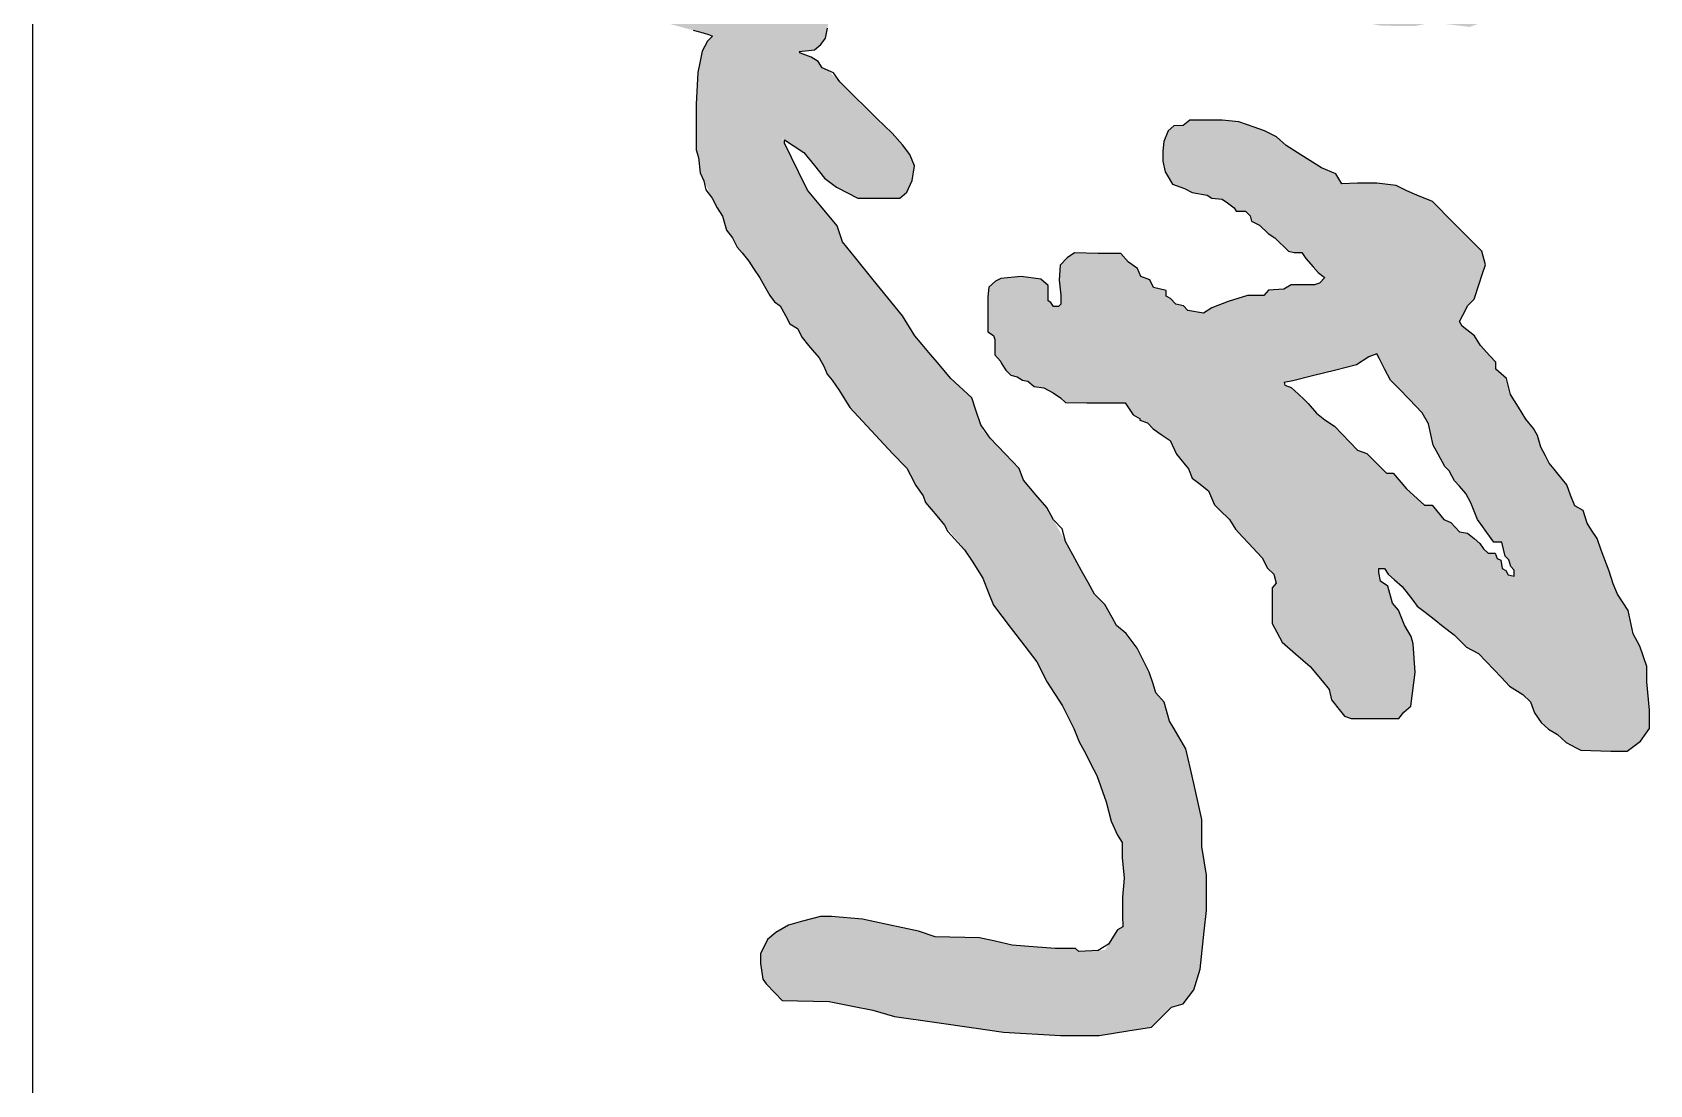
# Model space of a CAD drawing. Extents: x 14207793 to 14719554, y -1675802 to -1228715.
# Drawn here: x 14289880 to 14290546, y -1461517 to -1461084 of the extents above; entities that cross this region are included whole.
import ezdxf

# ---------------------------------------------------------------- set-up
doc = ezdxf.new("R2010")
doc.units = 0
doc.header["$LTSCALE"] = 500
doc.header["$MEASUREMENT"] = 0
doc.layers.get('0').update_dxf_attribs({"linetype": 'CONTINUOUS'})
doc.layers.add('PUB_TITLE', color=4, linetype='CONTINUOUS')

# ---------------------------------------------------------------- blocks, each defined once
blk = doc.blocks.new('dfgj')
h = blk.add_hatch(color=256)
h.dxf.hatch_style = 1
h.paths.add_polyline_path([(25690.2, 20443.1), (25690.2, 20458), (25690.2, 20474.8), (25684.1, 20479.6), (25678.1, 20486.4), (25645, 20490.7), (25617.1, 20488.9), (25609.6, 20486.7), (25598.7, 20480.4), (25584.1, 20474.5), (25577.1, 20468.4), (25560.5, 20464), (25555.5, 20456.8), (25546.9, 20455), (25543, 20455), (25543, 20460.7), (25548.7, 20464.4), (25554.1, 20470.4), (25560.6, 20477.9), (25568.4, 20483.9), (25574.2, 20488.3), (25579.9, 20492.6), (25586, 20500.5), (25592.8, 20509.3), (25599.8, 20518.3), (25608, 20528.8), (25620.3, 20541.1), (25626.3, 20552.9), (25642, 20567.7), (25650, 20575.2), (25658.5, 20583.2), (25666.6, 20596.2), (25673.8, 20603.6), (25684.5, 20607.7), (25694, 20614.1), (25700.7, 20621.3), (25705.7, 20630.2), (25713.6, 20638.8), (25718.9, 20648.6), (25721.3, 20653), (25722.2, 20682.6), (25722.2, 20698.6), (25712.4, 20711.7), (25704.7, 20717.1), (25699.9, 20720.5), (25681.9, 20720.5), (25654.1, 20717.7), (25639.2, 20717.7), (25619.2, 20710.9), (25607.1, 20704.4), (25584.3, 20699.4), (25568.1, 20689.1), (25558.2, 20684.7), (25545.7, 20680.8), (25525, 20673.1), (25513.7, 20669), (25505.4, 20663.6), (25498.8, 20659.4), (25486.2, 20655.2), (25481.6, 20647.1), (25471.1, 20643.1), (25460.9, 20639.2), (25450.7, 20630.8), (25445.8, 20626.8), (25439.9, 20621.9), (25432.7, 20618.3), (25424, 20613.9), (25412.8, 20610.5), (25405.7, 20606.7), (25396.7, 20599.1), (25385, 20591.9), (25372.4, 20584.2), (25356.7, 20580.3), (25347.6, 20569.7), (25340.9, 20569.7), (25334.5, 20563.8), (25324.6, 20554.8), (25315.1, 20549), (25305.6, 20536.8), (25301, 20534), (25294.6, 20537.4), (25285.1, 20542.4), (25279, 20548.4), (25264, 20553.3), (25254.7, 20556.4), (25245.4, 20559.5), (25231.9, 20556.2), (25224.2, 20548.2), (25203.7, 20528), (25183.3, 20507.8), (25176.9, 20492.3), (25172.8, 20482.6), (25167.5, 20472.1), (25165.4, 20453), (25165.4, 20434.1), (25165.8, 20419), (25156.2, 20412.9), (25150.3, 20399), (25144.8, 20390.2), (25141.3, 20384.7), (25135.3, 20375.2), (25128.5, 20364.4), (25119.9, 20354.9), (25113.8, 20343), (25110.3, 20333), (25105, 20318), (25103.4, 20301.7), (25103.4, 20287.5), (25103.4, 20274.7), (25103.4, 20270), (25108.6, 20263.4), (25108.9, 20254.1), (25114, 20248.8), (25124.4, 20244.4), (25133.8, 20243.3), (25143.8, 20243.3), (25154.2, 20245.8), (25157.4, 20247.7), (25166.4, 20252.9), (25170.6, 20264.6), (25174.4, 20272.3), (25177.1, 20286.9), (25180.1, 20291.5), (25181.1, 20301.6), (25184.7, 20306.8), (25189.3, 20313.3), (25192.7, 20315.2), (25192.7, 20324.5), (25197.2, 20329.1), (25202.4, 20330.2), (25206.3, 20338.3), (25214.7, 20346.7), (25219, 20353.3), (25232, 20366.6), (25233.2, 20372), (25233.2, 20379.6), (25239.1, 20383.6), (25247.2, 20390.7), (25252.8, 20395.7), (25256.4, 20400.3), (25257.9, 20402.3), (25263.2, 20397), (25264.8, 20392), (25264.8, 20369.1), (25269.1, 20362), (25270.3, 20347), (25275.5, 20342.4), (25275.5, 20326.3), (25281.2, 20307.5), (25287.4, 20291.5), (25292.8, 20283.4), (25290, 20268), (25285.7, 20263.7), (25284, 20256), (25278.4, 20250.9), (25276.1, 20246.6), (25270.6, 20246.6), (25267.7, 20234.3), (25260.2, 20230.8), (25256.7, 20221.7), (25248.9, 20218.6), (25242.6, 20209.7), (25234.3, 20202.3), (25234.3, 20180.1), (25233.6, 20156.8), (25238.4, 20149.5), (25245.7, 20142.8), (25260.4, 20141.7), (25275, 20143.4), (25283.9, 20143.4), (25286.3, 20141), (25286.3, 20136.1), (25282.4, 20133.7), (25280.5, 20131), (25271.2, 20131), (25265.5, 20131), (25259.5, 20123.9), (25256.7, 20104.5), (25258.7, 20084.6), (25261.3, 20079.5), (25267.1, 20072.8), (25276.7, 20072), (25284.1, 20072), (25298.1, 20072), (25311.2, 20072), (25314.6, 20077.5), (25318.4, 20078.8), (25333.6, 20078.8), (25339.7, 20084.4), (25342.2, 20085.2), (25348.7, 20089.6), (25353.4, 20094.4), (25355.1, 20100.7), (25358.5, 20106), (25359.5, 20111.1), (25364.8, 20117.2), (25365.8, 20126.8), (25370.8, 20135.8), (25375.7, 20143.1), (25380.4, 20147.9), (25380.6, 20168.9), (25380.8, 20181.7), (25380.8, 20197.3), (25380.8, 20206.4), (25386.7, 20210.4), (25392.3, 20214.4), (25396.2, 20221.1), (25397.8, 20221), (25400.2, 20228.4), (25406.1, 20234), (25412.3, 20242.9), (25417.7, 20250.7), (25431.1, 20256.7), (25439.8, 20264), (25445.3, 20268.6), (25454.5, 20272.2), (25459.4, 20278.7), (25466.8, 20288.3), (25480.6, 20293.9), (25485.6, 20299.1), (25494.9, 20308.7), (25504.5, 20314.6), (25511.9, 20321.5), (25518.7, 20327.8), (25522.8, 20331.6), (25532.6, 20340.6), (25542.8, 20346), (25548.7, 20352.1), (25557.5, 20354.5), (25562, 20350.7), (25573.8, 20350.7), (25586.8, 20350.7), (25596.9, 20350.7), (25605.5, 20355.2), (25615.2, 20360.3), (25626.6, 20373.4), (25639.1, 20387.9), (25653.3, 20399.4), (25661.7, 20406.3), (25672, 20408.8), (25682.9, 20417.5), (25687.9, 20421.5), (25690.1, 20427.9)])
h.paths.add_polyline_path([(25332.5, 20453.2), (25337.5, 20455.7), (25347.9, 20461), (25358.5, 20466.6), (25366.7, 20474.6), (25377.1, 20484.8), (25390.3, 20497.7), (25401.4, 20503.7), (25422, 20508.2), (25431.1, 20513.1), (25443.1, 20519.7), (25447.3, 20524.1), (25457.1, 20529.4), (25462.5, 20534.1), (25469.7, 20540.3), (25478.6, 20545.4), (25494.9, 20551.9), (25499.8, 20555.4), (25507.9, 20561.1), (25517.3, 20567.8), (25517.3, 20575.6), (25531.1, 20578.8), (25534.6, 20582.5), (25541.2, 20584.3), (25544.6, 20587.8), (25550.5, 20587.8), (25549.2, 20581.7), (25545.1, 20579.6), (25543, 20575.9), (25534.8, 20574.5), (25533.4, 20571), (25528.1, 20569.1), (25528.1, 20562.4), (25523.9, 20557.6), (25518.5, 20554.1), (25513.7, 20548.4), (25508.3, 20542.1), (25507, 20534.3), (25497.9, 20525.8), (25495.1, 20518.9), (25480.9, 20507.3), (25480.9, 20500), (25465, 20482.2), (25449.6, 20469.3), (25449.6, 20462.6), (25430.4, 20443.4), (25427.2, 20434.3), (25403.5, 20411.8), (25397.4, 20402.1), (25390.7, 20393.9), (25381.2, 20386), (25377.4, 20381.9), (25372, 20376.3), (25365.5, 20369.3), (25363.4, 20362.9), (25360.7, 20362.3), (25359.1, 20370.9), (25354.3, 20390), (25348.6, 20413), (25343.5, 20433.1), (25335.4, 20445.4)], flags=16)
h = blk.add_hatch(color=256)
h.dxf.hatch_style = 1
h.paths.add_polyline_path([(24892.3, 19832), (24892.3, 19732.5), (24892.3, 19694.3), (24901.4, 19685.2), (24912.3, 19680.6), (24931.2, 19676.9), (24949.4, 19676.9), (24966.9, 19685.3), (24994.1, 19717.6), (25001.3, 19731.2), (25004.7, 19743.6), (25006.8, 19751.4), (25010.9, 19766.7), (25015.4, 19783.2), (25018, 19792.9), (25020.1, 19800.5), (25020.4, 19800.4), (25021.2, 19802.1), (25025.9, 19797.3), (25035.9, 19791.8), (25056.9, 19787.6), (25087.7, 19786.1), (25132.6, 19786.1), (25140.1, 19788.5), (25155.1, 19790.1), (25174.9, 19799.2), (25189.5, 19806.8), (25197.6, 19812), (25211.2, 19815.8), (25218.8, 19821.7), (25228, 19826.2), (25233.7, 19831), (25241.7, 19837.7), (25249, 19842.4), (25258.2, 19848.5), (25275.5, 19858.3), (25281.5, 19862.8), (25285.6, 19868.5), (25303.3, 19877.9), (25307.8, 19885.4), (25316.7, 19889.8), (25324.3, 19896.3), (25328.9, 19900.2), (25339.8, 19909.4), (25352.7, 19914.3), (25359.7, 19920.8), (25385.2, 19936.8), (25430.3, 19978.5), (25444.7, 19992.4), (25461.7, 20001.3), (25471.7, 20008.6), (25478.3, 20010.9), (25491.6, 20022), (25520, 20045.8), (25548.6, 20065.5), (25579.2, 20077.5), (25600.6, 20093.9), (25619.2, 20108.1), (25634.7, 20119.9), (25654.5, 20129.9), (25677.9, 20145.1), (25700, 20156.3), (25713, 20161.5), (25724.9, 20167.8), (25735, 20173), (25746.1, 20178.8), (25771.9, 20187.9), (25790.8, 20192.8), (25804.4, 20198.9), (25811.6, 20203.6), (25826.4, 20203.6), (25846.6, 20205.6), (25865.4, 20204), (25883.4, 20204), (25894.5, 20204.3), (25897.4, 20198.9), (25917.2, 20186.8), (25918.5, 20161.2), (25915.7, 20157.9), (25915.7, 20138), (25913.4, 20107.8), (25912.5, 20095.8), (25908.6, 20079), (25905.3, 20063.6), (25904.4, 20020.3), (25898.8, 20003.9), (25887, 19949.2), (25884.3, 19918.7), (25884.3, 19907.8), (25892.8, 19876.4), (25899.9, 19864), (25906.9, 19856.1), (25921, 19849.2), (25930.3, 19849.2), (25945.6, 19851.5), (25950.2, 19854.6), (25966.8, 19870.4), (25967.6, 19916.3), (25972.2, 19939.3), (25976.1, 19959.2), (25982.5, 19980.4), (25988, 20019.6), (25993.5, 20058.1), (25997.6, 20087.1), (26001.1, 20143), (26001.1, 20181.1), (25992.8, 20232.3), (25973.3, 20252), (25969.8, 20263.2), (25956.2, 20273.9), (25935.9, 20279.9), (25878.3, 20286.1), (25843.9, 20286.1), (25815.8, 20281.5), (25789.2, 20281.5), (25756.8, 20274.3), (25720, 20266.1), (25708, 20259), (25698.7, 20253.4), (25692.8, 20249.8), (25674.2, 20244.8), (25665.1, 20236.6), (25644.6, 20230), (25621.2, 20218.3), (25606.8, 20207.6), (25598.9, 20198), (25578.4, 20186.5), (25568.1, 20176.4), (25556.9, 20170.2), (25545.3, 20163.8), (25529.7, 20155.1), (25495.7, 20136.4), (25495.4, 20136.1), (25483.4, 20129.6), (25470.7, 20118.8), (25456.5, 20106.8), (25445, 20102.5), (25430.6, 20088.8), (25407.6, 20066.9), (25375.8, 20056.2), (25356.7, 20035.8), (25340.9, 20022.4), (25331.3, 20014.2), (25323.5, 20007.6), (25315, 20000.4), (25295.5, 19988.3), (25268.9, 19966.7), (25260.1, 19959.6), (25238.6, 19942.1), (25222.9, 19929.4), (25207.2, 19924.2), (25187.8, 19908.1), (25172, 19895.1), (25154.2, 19886.3), (25140.2, 19879.4), (25121.2, 19870), (25128.3, 19881), (25135.2, 19891.7), (25160.3, 19911.8), (25169.3, 19923.5), (25180.1, 19944.6), (25180.1, 19985.8), (25174.1, 19992.5), (25162.6, 19997.8), (25148.4, 20000.2), (25137.2, 19995.4), (25127.8, 19988.2), (25116.4, 19978), (25101.8, 19963.2), (25092.4, 19953.6), (25078.5, 19939.5), (25054.7, 19915.4), (25052.3, 19909.7), (25046, 19905.6), (25041.8, 19898.7), (25036.4, 19884.4), (25034.5, 19901.9), (25029.2, 19908.4), (25023, 19912.9), (25006.7, 19915.9), (24999.5, 19915.9), (24996.9, 19915), (24984.7, 19907.4), (24975.7, 19895.9), (24976, 19947.6), (24979.8, 19967.8), (24981, 20003.4), (24985.5, 20028.3), (24985.1, 20096.4), (24989.1, 20140.4), (24989.1, 20188.1), (24989.1, 20209.1), (24996.4, 20250.7), (24997.2, 20290.8), (25001.5, 20321.3), (25001.5, 20348.5), (25001.5, 20360.2), (25005.8, 20386.4), (25005.8, 20409.8), (25005.8, 20429.9), (25010.9, 20457.5), (25011.3, 20490.2), (25008.8, 20502.2), (25008.8, 20517), (25012.1, 20544.1), (25008.5, 20554.1), (25008.5, 20563), (25004.7, 20581.1), (25001.2, 20596.2), (24998.7, 20607.4), (24996.9, 20626.6), (24992.6, 20649.8), (24968.4, 20679.3), (24962.7, 20682.9), (24947.6, 20685), (24931.3, 20685), (24927, 20680.9), (24907.8, 20663.2), (24903, 20656.5), (24905.2, 20607.9), (24914.7, 20586.2), (24925.7, 20568.8), (24931.2, 20560.1), (24931.2, 20526.4), (24931.5, 20520.5), (24934.7, 20516.3), (24934.9, 20491.8), (24931.9, 20486.3), (24931, 20434.5), (24930.2, 20395.3), (24926.9, 20374.7), (24921, 20337.9), (24916, 20233.1), (24913, 20168.7), (24907.7, 20115), (24900.7, 19990), (24897.7, 19899.6)])
for points in [[(25165.8, 20419), (25156.2, 20412.9), (25150.3, 20399), (25144.8, 20390.2), (25141.3, 20384.7), (25135.3, 20375.2), (25128.5, 20364.4), (25119.9, 20354.9), (25113.8, 20343), (25110.3, 20333), (25105, 20318), (25103.4, 20301.7), (25103.4, 20287.5), (25103.4, 20274.7), (25103.4, 20270), (25108.6, 20263.4), (25108.9, 20254.1), (25114, 20248.8), (25124.4, 20244.4), (25133.8, 20243.3), (25143.8, 20243.3), (25154.2, 20245.8), (25157.4, 20247.7), (25166.4, 20252.9), (25170.6, 20264.6), (25174.4, 20272.3), (25177.1, 20286.9), (25180.1, 20291.5), (25181.1, 20301.6), (25184.7, 20306.8), (25189.3, 20313.3), (25192.7, 20315.2), (25192.7, 20324.5), (25197.2, 20329.1), (25202.4, 20330.2), (25206.3, 20338.3), (25214.7, 20346.7), (25219, 20353.3), (25232, 20366.6), (25233.2, 20372), (25233.2, 20379.6), (25239.1, 20383.6), (25247.2, 20390.7), (25252.8, 20395.7), (25256.4, 20400.3), (25257.9, 20402.3), (25263.2, 20397), (25264.8, 20392), (25264.8, 20369.1), (25269.1, 20362), (25270.3, 20347), (25275.5, 20342.4), (25275.5, 20326.3), (25281.2, 20307.5), (25287.4, 20291.5), (25292.8, 20283.4), (25290, 20268), (25285.7, 20263.7), (25284, 20256), (25278.4, 20250.9), (25276.1, 20246.6), (25270.6, 20246.6), (25267.7, 20234.3), (25260.2, 20230.8), (25256.7, 20221.7), (25248.9, 20218.6), (25242.6, 20209.7), (25234.3, 20202.3), (25234.3, 20180.1), (25233.6, 20156.8), (25238.4, 20149.5), (25245.7, 20142.8), (25260.4, 20141.7), (25275, 20143.4), (25283.9, 20143.4), (25286.3, 20141), (25286.3, 20136.1), (25282.4, 20133.7), (25280.5, 20131), (25271.2, 20131), (25265.5, 20131), (25259.5, 20123.9), (25256.7, 20104.5), (25258.7, 20084.6), (25261.3, 20079.5), (25267.1, 20072.8), (25276.7, 20072), (25284.1, 20072), (25298.1, 20072), (25311.2, 20072), (25314.6, 20077.5), (25318.4, 20078.8), (25330.2, 20078.8), (25333.6, 20078.8), (25339.7, 20084.4), (25342.2, 20085.2), (25348.7, 20089.6), (25353.4, 20094.4), (25355.1, 20100.7), (25358.5, 20106), (25359.5, 20111.1), (25364.8, 20117.2), (25365.8, 20126.8), (25370.8, 20135.8), (25375.7, 20143.1), (25380.4, 20147.9), (25380.6, 20168.9), (25380.8, 20181.7), (25380.8, 20197.3), (25380.8, 20206.4), (25386.7, 20210.4), (25392.3, 20214.4), (25396.2, 20221.1), (25397.8, 20221), (25400.2, 20228.4), (25406.1, 20234), (25412.3, 20242.9), (25417.7, 20250.7), (25431.1, 20256.7), (25439.8, 20264), (25445.3, 20268.6), (25454.5, 20272.2), (25459.4, 20278.7), (25466.8, 20288.3), (25480.6, 20293.9), (25485.6, 20299.1), (25494.9, 20308.7), (25504.5, 20314.6), (25511.9, 20321.5), (25518.7, 20327.8), (25522.8, 20331.6), (25532.6, 20340.6), (25542.8, 20346), (25548.7, 20352.1), (25557.5, 20354.5), (25562, 20350.7), (25573.8, 20350.7), (25586.8, 20350.7), (25596.9, 20350.7), (25605.5, 20355.2), (25615.2, 20360.3), (25626.6, 20373.4), (25639.1, 20387.9), (25653.3, 20399.4), (25661.7, 20406.3), (25672, 20408.8), (25682.9, 20417.5), (25687.9, 20421.5), (25690.1, 20427.9), (25690.2, 20443.1), (25690.2, 20458), (25690.2, 20474.8), (25684.1, 20479.6), (25678.1, 20486.4), (25645, 20490.7), (25617.1, 20488.9), (25609.6, 20486.7), (25598.7, 20480.4), (25584.1, 20474.5), (25577.1, 20468.4), (25560.5, 20464), (25555.5, 20456.8), (25546.9, 20455), (25543, 20455), (25543, 20460.7), (25548.7, 20464.4), (25554.1, 20470.4), (25560.6, 20477.9), (25568.4, 20483.9), (25574.2, 20488.3), (25579.9, 20492.6), (25586, 20500.5), (25592.8, 20509.3), (25599.8, 20518.3), (25608, 20528.8), (25620.3, 20541.1), (25626.3, 20552.9), (25642, 20567.7), (25650, 20575.2), (25658.5, 20583.2), (25666.6, 20596.2), (25673.8, 20603.6), (25684.5, 20607.7), (25694, 20614.1), (25700.7, 20621.3), (25705.7, 20630.2), (25713.6, 20638.8), (25718.9, 20648.6), (25721.3, 20653), (25722.2, 20682.6), (25722.2, 20698.6), (25712.4, 20711.7), (25704.7, 20717.1), (25699.9, 20720.5), (25681.9, 20720.5), (25654.1, 20717.7), (25639.2, 20717.7), (25619.2, 20710.9), (25607.1, 20704.4), (25584.3, 20699.4), (25568.1, 20689.1), (25558.2, 20684.7), (25545.7, 20680.8), (25525, 20673.1), (25513.7, 20669), (25505.4, 20663.6), (25498.8, 20659.4), (25486.2, 20655.2), (25481.6, 20647.1), (25471.1, 20643.1), (25460.9, 20639.2), (25450.7, 20630.8), (25445.8, 20626.8), (25439.9, 20621.9), (25432.7, 20618.3), (25424, 20613.9), (25412.8, 20610.5), (25405.7, 20606.7), (25396.7, 20599.1), (25385, 20591.9), (25372.4, 20584.2), (25356.7, 20580.3), (25347.6, 20569.7), (25340.9, 20569.7), (25334.5, 20563.8), (25324.6, 20554.8), (25315.1, 20549), (25305.6, 20536.8), (25301, 20534), (25294.6, 20537.4), (25285.1, 20542.4), (25279, 20548.4), (25264, 20553.3), (25254.7, 20556.4), (25245.4, 20559.5), (25231.9, 20556.2), (25224.2, 20548.2), (25203.7, 20528), (25183.3, 20507.8), (25176.9, 20492.3), (25172.8, 20482.6), (25167.5, 20472.1), (25165.4, 20453), (25165.4, 20434.1), (25165.8, 20419)], [(25015.4, 19783.2), (25018, 19792.9), (25019.7, 19799.1), (25021.2, 19802.1), (25025.9, 19797.3), (25035.9, 19791.8), (25047.2, 19789.5), (25056.9, 19787.6), (25087.7, 19786.1), (25108.3, 19786.1), (25132.6, 19786.1), (25140.1, 19788.5), (25155.1, 19790.1), (25162.9, 19793.7), (25171.7, 19795.6), (25177.3, 19799.9), (25180, 19801.9), (25189.5, 19806.8), (25197.6, 19812), (25211.2, 19815.8), (25218.8, 19821.7), (25228, 19826.2), (25233.7, 19831), (25241.7, 19837.7), (25249, 19842.4), (25258.2, 19848.5), (25268.6, 19854.3), (25275.5, 19858.3), (25281.5, 19862.8), (25285.6, 19868.5), (25295, 19873.5), (25303.3, 19877.9), (25307.8, 19885.4), (25316.7, 19889.8), (25324.3, 19896.3), (25328.9, 19900.2), (25336.5, 19906.6), (25344.6, 19911.2), (25352.7, 19914.3), (25358.3, 19919.5), (25368.9, 19926.5), (25385.2, 19936.8), (25412.4, 19961.9), (25430.3, 19978.5), (25444.7, 19992.4), (25451.5, 19996), (25461.7, 20001.3), (25471.7, 20008.6), (25478.3, 20010.9), (25491.6, 20022), (25500.6, 20029.5), (25506.8, 20032.8), (25514.1, 20039.4), (25524.8, 20049.1), (25535.9, 20056.7), (25552.5, 20067), (25566.8, 20072.6), (25579.2, 20077.5), (25600.6, 20093.9), (25619.2, 20108.1), (25634.7, 20119.9), (25654.5, 20129.9), (25677.9, 20145.1), (25700, 20156.3), (25713, 20161.5), (25724.9, 20167.8), (25735, 20173), (25746.1, 20178.8), (25771.9, 20187.9), (25790.8, 20192.8), (25804.4, 20198.9), (25811.6, 20203.6), (25826.4, 20203.6), (25846.6, 20205.6), (25865.4, 20204), (25883.4, 20204), (25894.5, 20204.3), (25897.4, 20198.9), (25911.5, 20190.3), (25917.6, 20180.1), (25918.5, 20161.2), (25915.7, 20157.9), (25915.7, 20138), (25913.4, 20107.8), (25912.5, 20095.8), (25908.6, 20079), (25905.3, 20063.6), (25904.4, 20020.3), (25898.8, 20003.9), (25892.2, 19973.3), (25887, 19949.2), (25884.3, 19918.7), (25884.3, 19907.8), (25889, 19890.4), (25892.8, 19876.4), (25899.9, 19864), (25906.9, 19856.1), (25921, 19849.2), (25930.3, 19849.2), (25945.6, 19851.5), (25950.2, 19854.6), (25959.4, 19863.4), (25966.8, 19870.4), (25967.6, 19916.3), (25972.2, 19939.3), (25976.1, 19959.2), (25982.5, 19980.4), (25988, 20019.6), (25993.5, 20058.1), (25997.6, 20087.1), (26001.1, 20143), (26001.1, 20165.5), (26001.1, 20181.1), (25996.5, 20209.2), (25992.8, 20232.3), (25973.3, 20252), (25969.8, 20263.2), (25956.2, 20273.9), (25935.9, 20279.9), (25898.8, 20283.9), (25878.3, 20286.1), (25843.9, 20286.1), (25815.8, 20281.5), (25789.2, 20281.5), (25756.8, 20274.3), (25739.6, 20270.5), (25720, 20266.1), (25708, 20259), (25698.7, 20253.4), (25692.8, 20249.8), (25674.2, 20244.8), (25665.1, 20236.6), (25656.2, 20233.8), (25644.6, 20230), (25629.6, 20222.5), (25621.2, 20218.3), (25606.8, 20207.6), (25598.9, 20198), (25591.2, 20193.7), (25578.4, 20186.5), (25568.1, 20176.4), (25556.9, 20170.2), (25545.3, 20163.8), (25529.7, 20155.1), (25516.6, 20147.9), (25504.3, 20144.7), (25495.4, 20136.1), (25483.4, 20129.6), (25470.7, 20118.8), (25456.5, 20106.8), (25445, 20102.5), (25430.6, 20088.8), (25415.3, 20074.3), (25402.1, 20065.1), (25387.9, 20060.3), (25375.8, 20056.2), (25356.7, 20035.8), (25340.9, 20022.4), (25331.3, 20014.2), (25323.5, 20007.6), (25315, 20000.4), (25295.5, 19988.3), (25268.9, 19966.7), (25260.1, 19959.6), (25238.6, 19942.1), (25222.9, 19929.4), (25207.2, 19924.2), (25187.8, 19908.1), (25172, 19895.1), (25154.2, 19886.3), (25140.2, 19879.4), (25126.2, 19872.5), (25122.8, 19872.5), (25128.3, 19881), (25135.2, 19891.7), (25147.9, 19901.9), (25160.3, 19911.8), (25169.3, 19923.5), (25180.1, 19944.6), (25180.1, 19968.6), (25180.1, 19985.8), (25174.1, 19992.5), (25162.6, 19997.8), (25148.4, 20000.2), (25137.2, 19995.4), (25127.8, 19988.2), (25116.4, 19978), (25101.8, 19963.2), (25092.4, 19953.6), (25078.5, 19939.5), (25066, 19926.9), (25057, 19920.8), (25052.3, 19909.7), (25046, 19905.6), (25041.8, 19898.7), (25037.9, 19888.3), (25036.1, 19886.9), (25034.5, 19901.9), (25029.2, 19908.4), (25023, 19912.9), (25013.3, 19914.7)], [(25335.4, 20445.4), (25343.5, 20433.1), (25348.6, 20413), (25354.3, 20390), (25359.1, 20370.9), (25360.7, 20362.3), (25363.4, 20362.9), (25365.5, 20369.3), (25372, 20376.3), (25377.4, 20381.9), (25381.2, 20386), (25390.7, 20393.9), (25397.4, 20402.1), (25403.5, 20411.8), (25427.2, 20434.3), (25430.4, 20443.4), (25449.6, 20462.6), (25449.6, 20469.3), (25465, 20482.2), (25480.9, 20500), (25480.9, 20507.3), (25495.1, 20518.9), (25497.9, 20525.8), (25507, 20534.3), (25508.3, 20542.1), (25513.7, 20548.4), (25518.5, 20554.1), (25523.9, 20557.6), (25528.1, 20562.4), (25528.1, 20569.1), (25533.4, 20571), (25534.8, 20574.5), (25543, 20575.9), (25545.1, 20579.6), (25549.2, 20581.7), (25550.5, 20587.8), (25544.6, 20587.8), (25541.2, 20584.3), (25534.6, 20582.5), (25531.1, 20578.8), (25517.3, 20575.6), (25517.3, 20567.8), (25507.9, 20561.1), (25499.8, 20555.4), (25494.9, 20551.9), (25478.6, 20545.4), (25469.7, 20540.3), (25462.5, 20534.1), (25457.1, 20529.4), (25447.3, 20524.1), (25443.1, 20519.7), (25431.1, 20513.1), (25422, 20508.2), (25401.4, 20503.7), (25390.3, 20497.7), (25377.1, 20484.8), (25366.7, 20474.6), (25358.5, 20466.6), (25347.9, 20461), (25337.5, 20455.7), (25332.5, 20453.2), (25335.4, 20445.4)]]:
    blk.add_lwpolyline(points)

msp = doc.modelspace()

# ---------------------------------------------------------------- linework, layer by layer
at = {"layer": 'PUB_TITLE'}
msp.add_line((14289880.06, -1456172.5), (14289880.06, -1462172.5, -1200), dxfattribs=at)

# ---------------------------------------------------------------- block references
at = {"xscale": 0.4199999999254942, "yscale": 0.4199999999254942, "zscale": 0.42, "rotation": 270}
msp.add_blockref('dfgj', (14281843.15, -1450576.73, -1069.14), dxfattribs=at)

doc.saveas('drawing.dxf')
